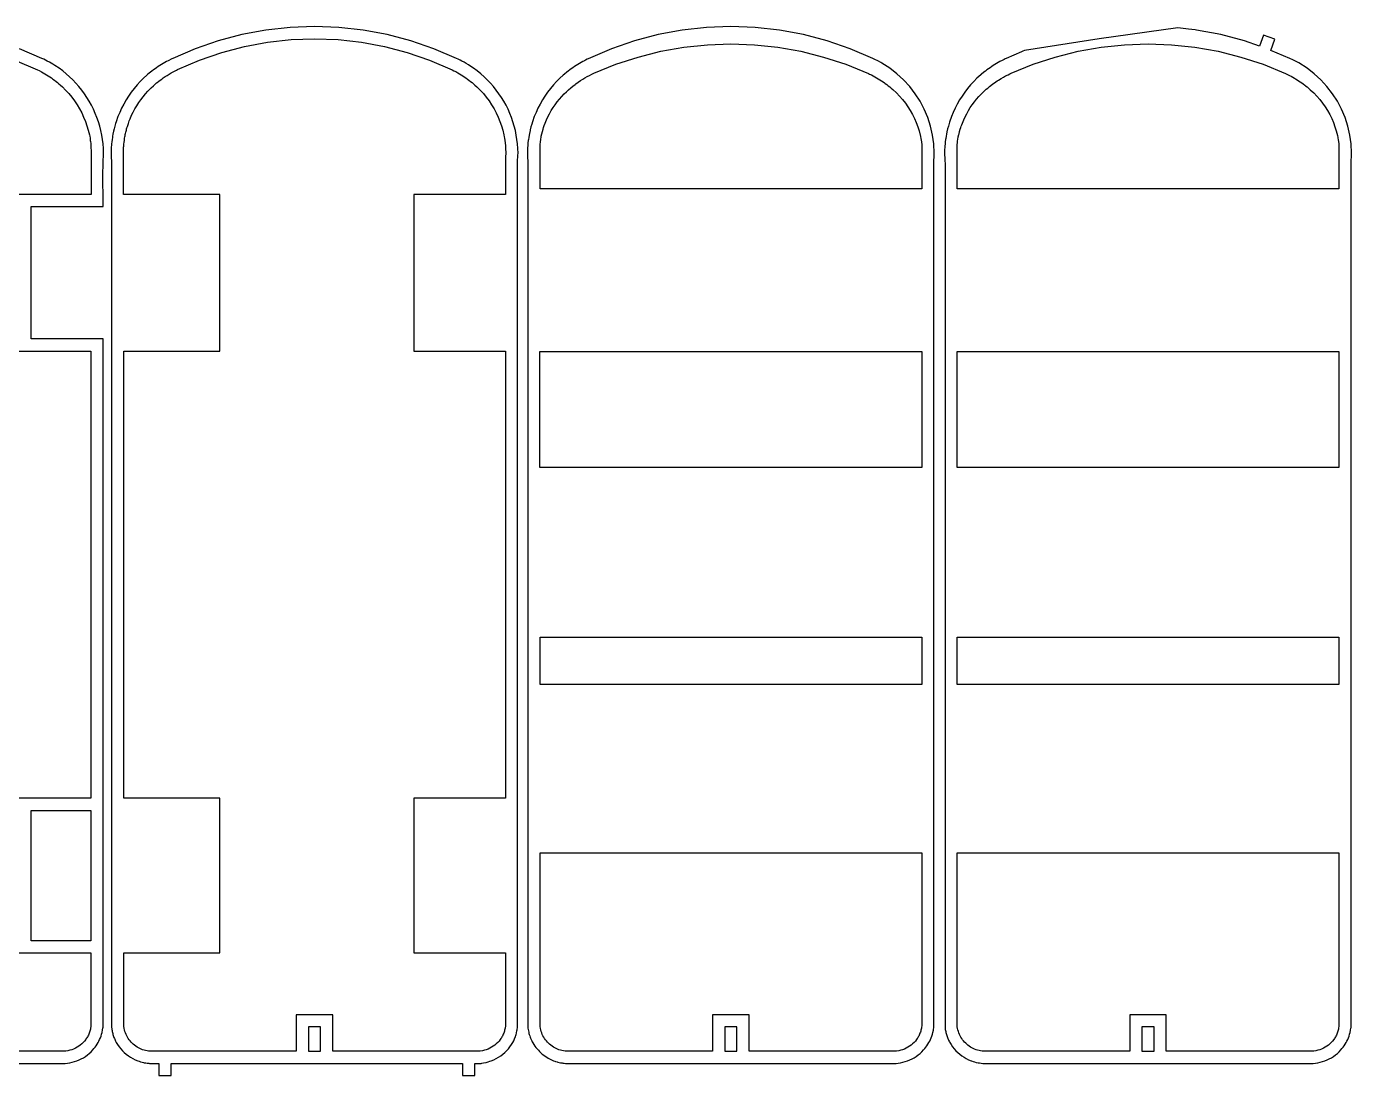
# Model space of a CAD drawing. Extents: x -23.6 to 62.2, y -80.9 to -11.5.
# Drawn here: x 34.45 to 61.7, y -56.43 to -34.86 of the extents above; entities that cross this region are included whole.
import ezdxf

# ---------------------------------------------------------------- set-up
doc = ezdxf.new("R2010")
doc.units = 0
doc.layers.get('0').update_dxf_attribs({"linetype": 'CONTINUOUS'})
doc.layers.add('SECTIONCUTEDGES', color=18, linetype='CONTINUOUS')

msp = doc.modelspace()

# ---------------------------------------------------------------- linework, layer by layer
msp.add_lwpolyline([(49.061, -55.432), (48.811, -55.432), (48.811, -55.932), (49.061, -55.932)], close=True)
at = {"layer": 'SECTIONCUTEDGES'}
for points in [[(37.176, -56.432), (37.425, -56.432), (37.426, -56.182), (43.421, -56.182), (43.421, -56.432), (43.671, -56.432), (43.671, -56.182), (43.671, -56.182), (43.799, -56.182), (43.815, -56.18), (43.851, -56.174), (43.902, -56.163), (43.948, -56.152), (43.983, -56.14), (44.011, -56.131), (44.065, -56.108), (44.113, -56.085), (44.16, -56.058), (44.204, -56.028), (44.247, -55.996), (44.288, -55.96), (44.326, -55.923), (44.362, -55.883), (44.395, -55.841), (44.425, -55.797), (44.453, -55.75), (44.471, -55.716), (44.487, -55.681), (44.497, -55.658), (44.506, -55.635), (44.514, -55.612), (44.521, -55.588), (44.528, -55.564), (44.531, -55.552), (44.539, -55.512), (44.543, -55.492), (44.549, -55.441), (44.55, -55.429), (44.55, -37.679), (44.552, -37.642), (44.552, -37.623), (44.559, -37.531), (44.559, -37.512), (44.56, -37.466), (44.557, -37.373), (44.55, -37.28), (44.539, -37.188), (44.524, -37.096), (44.505, -37.005), (44.483, -36.915), (44.456, -36.826), (44.426, -36.738), (44.392, -36.652), (44.354, -36.567), (44.313, -36.484), (44.268, -36.402), (44.22, -36.323), (44.168, -36.246), (44.113, -36.171), (44.055, -36.099), (43.994, -36.029), (43.929, -35.962), (43.862, -35.897), (43.793, -35.836), (43.721, -35.778), (43.646, -35.722), (43.569, -35.67), (43.539, -35.652), (43.495, -35.625), (43.45, -35.599), (43.402, -35.574), (43.372, -35.559), (43.332, -35.539), (43.292, -35.52), (42.83, -35.322), (42.356, -35.158), (41.87, -35.03), (41.377, -34.938), (40.878, -34.883), (40.376, -34.864), (39.875, -34.883), (39.376, -34.938), (38.882, -35.03), (38.397, -35.158), (37.922, -35.322), (37.461, -35.52), (37.439, -35.53), (37.366, -35.567), (37.331, -35.586), (37.297, -35.605), (37.262, -35.625), (37.228, -35.646), (37.195, -35.667), (37.162, -35.689), (37.129, -35.711), (37.096, -35.734), (37.064, -35.758), (37.033, -35.782), (37.001, -35.806), (36.952, -35.847), (36.93, -35.866), (36.859, -35.93), (36.792, -35.997), (36.727, -36.067), (36.665, -36.14), (36.607, -36.216), (36.552, -36.295), (36.501, -36.375), (36.454, -36.458), (36.41, -36.543), (36.37, -36.63), (36.334, -36.718), (36.297, -36.823), (36.285, -36.859), (36.271, -36.911), (36.255, -36.971), (36.244, -37.017), (36.232, -37.078), (36.224, -37.122), (36.22, -37.144), (36.213, -37.189), (36.208, -37.233), (36.203, -37.278), (36.201, -37.301), (36.197, -37.345), (36.194, -37.403), (36.193, -37.461), (36.193, -37.484), (36.194, -37.535), (36.196, -37.569), (36.2, -37.62), (36.202, -37.671), (36.202, -37.688), (36.203, -55.434), (36.203, -55.443), (36.205, -55.462), (36.209, -55.485), (36.212, -55.506), (36.216, -55.526), (36.221, -55.547), (36.226, -55.568), (36.231, -55.588), (36.238, -55.608), (36.244, -55.628), (36.252, -55.648), (36.26, -55.668), (36.268, -55.687), (36.277, -55.707), (36.287, -55.728), (36.299, -55.75), (36.327, -55.797), (36.357, -55.841), (36.391, -55.883), (36.427, -55.923), (36.465, -55.96), (36.505, -55.996), (36.548, -56.028), (36.593, -56.058), (36.639, -56.085), (36.688, -56.108), (36.74, -56.13), (36.769, -56.14), (36.797, -56.149), (36.829, -56.158), (36.862, -56.166), (36.871, -56.168), (36.909, -56.174), (36.937, -56.178), (36.972, -56.181), (36.985, -56.182), (37.176, -56.182)], [(45.223, -56.097), (45.25, -56.109), (45.278, -56.121), (45.292, -56.127), (45.32, -56.138), (45.334, -56.142), (45.363, -56.151), (45.377, -56.155), (45.406, -56.162), (45.435, -56.169), (45.465, -56.174), (45.48, -56.176), (45.509, -56.179), (45.538, -56.182), (52.332, -56.182), (52.376, -56.178), (52.426, -56.171), (52.475, -56.16), (52.523, -56.147), (52.571, -56.131), (52.617, -56.112), (52.662, -56.09), (52.706, -56.066), (52.749, -56.039), (52.789, -56.009), (52.828, -55.978), (52.864, -55.943), (52.899, -55.907), (52.923, -55.879), (52.946, -55.849), (52.968, -55.819), (52.988, -55.788), (53.007, -55.756), (53.025, -55.723), (53.041, -55.689), (53.055, -55.655), (53.068, -55.62), (53.08, -55.584), (53.089, -55.548), (53.1, -55.502), (53.103, -55.482), (53.108, -55.45), (53.109, -55.436), (53.11, -55.428), (53.11, -37.679), (53.11, -37.662), (53.112, -37.617), (53.117, -37.546), (53.119, -37.493), (53.119, -37.466), (53.11, -37.28), (53.084, -37.096), (53.042, -36.915), (52.986, -36.738), (52.914, -36.567), (52.828, -36.402), (52.728, -36.246), (52.614, -36.099), (52.489, -35.962), (52.352, -35.836), (52.205, -35.722), (52.042, -35.618), (52.017, -35.603), (51.971, -35.579), (51.886, -35.536), (51.852, -35.52), (51.39, -35.322), (50.915, -35.158), (50.43, -35.03), (49.936, -34.938), (49.438, -34.883), (48.936, -34.864), (48.434, -34.883), (47.935, -34.938), (47.442, -35.03), (46.956, -35.158), (46.482, -35.322), (46.005, -35.527), (45.983, -35.538), (45.95, -35.555), (45.926, -35.567), (45.891, -35.586), (45.856, -35.605), (45.822, -35.625), (45.788, -35.646), (45.754, -35.667), (45.721, -35.689), (45.688, -35.711), (45.656, -35.734), (45.624, -35.758), (45.592, -35.782), (45.561, -35.806), (45.516, -35.843), (45.49, -35.866), (45.419, -35.93), (45.351, -35.997), (45.287, -36.067), (45.225, -36.14), (45.167, -36.216), (45.112, -36.295), (45.061, -36.375), (45.013, -36.458), (44.97, -36.543), (44.93, -36.63), (44.894, -36.718), (44.857, -36.823), (44.841, -36.874), (44.826, -36.926), (44.811, -36.987), (44.807, -37.002), (44.794, -37.063), (44.787, -37.1), (44.78, -37.144), (44.773, -37.189), (44.77, -37.211), (44.765, -37.256), (44.76, -37.301), (44.755, -37.368), (44.753, -37.426), (44.752, -37.473), (44.753, -37.527), (44.756, -37.578), (44.759, -37.612), (44.761, -37.646), (44.762, -37.688), (44.762, -55.431), (44.765, -55.459), (44.769, -55.487), (44.773, -55.513), (44.779, -55.54), (44.785, -55.566), (44.792, -55.591), (44.8, -55.617), (44.809, -55.642), (44.819, -55.667), (44.83, -55.692), (44.841, -55.716), (44.853, -55.74), (44.866, -55.763), (44.886, -55.795), (44.907, -55.826), (44.929, -55.856), (44.953, -55.885), (44.978, -55.913), (45.004, -55.94), (45.031, -55.966), (45.059, -55.99), (45.089, -56.014), (45.119, -56.036), (45.15, -56.056), (45.183, -56.075), (45.196, -56.083)], [(36.754, -55.863), (36.727, -55.847), (36.7, -55.829), (36.675, -55.811), (36.65, -55.79), (36.627, -55.769), (36.605, -55.746), (36.584, -55.722), (36.564, -55.697), (36.546, -55.671), (36.529, -55.644), (36.514, -55.616), (36.5, -55.587), (36.487, -55.557), (36.477, -55.527), (36.468, -55.496), (36.461, -55.465), (36.453, -55.416), (36.452, -55.412), (36.452, -53.91), (38.431, -53.91), (38.431, -50.732), (36.452, -50.732), (36.452, -41.538), (38.431, -41.538), (38.431, -38.319), (36.446, -38.319), (36.447, -38.116), (36.449, -37.877), (36.449, -37.804), (36.448, -37.685), (36.446, -37.52), (36.446, -37.468), (36.447, -37.428), (36.449, -37.387), (36.451, -37.347), (36.453, -37.326), (36.456, -37.286), (36.461, -37.245), (36.466, -37.205), (36.469, -37.181), (36.472, -37.158), (36.476, -37.134), (36.481, -37.11), (36.485, -37.087), (36.49, -37.063), (36.495, -37.04), (36.501, -37.017), (36.507, -36.993), (36.513, -36.97), (36.52, -36.947), (36.528, -36.919), (36.534, -36.9), (36.549, -36.856), (36.568, -36.804), (36.584, -36.763), (36.616, -36.69), (36.649, -36.623), (36.684, -36.557), (36.722, -36.493), (36.762, -36.43), (36.805, -36.369), (36.851, -36.309), (36.898, -36.251), (36.95, -36.194), (36.986, -36.157), (37.015, -36.128), (37.065, -36.081), (37.101, -36.049), (37.13, -36.025), (37.159, -36.001), (37.174, -35.989), (37.204, -35.966), (37.234, -35.944), (37.264, -35.922), (37.304, -35.895), (37.344, -35.869), (37.385, -35.843), (37.426, -35.819), (37.468, -35.796), (37.535, -35.761), (37.557, -35.75), (38.012, -35.555), (38.469, -35.398), (38.937, -35.274), (39.412, -35.186), (39.893, -35.132), (40.376, -35.115), (40.859, -35.132), (41.34, -35.186), (41.815, -35.274), (42.283, -35.398), (42.74, -35.555), (43.209, -35.757), (43.24, -35.773), (43.28, -35.793), (43.32, -35.816), (43.355, -35.836), (43.389, -35.856), (43.422, -35.877), (43.455, -35.899), (43.488, -35.922), (43.521, -35.945), (43.552, -35.969), (43.584, -35.993), (43.615, -36.018), (43.645, -36.044), (43.675, -36.07), (43.711, -36.103), (43.782, -36.173), (43.847, -36.243), (43.908, -36.317), (43.965, -36.394), (44.018, -36.473), (44.067, -36.555), (44.112, -36.64), (44.152, -36.726), (44.188, -36.815), (44.22, -36.905), (44.247, -36.997), (44.269, -37.09), (44.277, -37.131), (44.283, -37.163), (44.289, -37.205), (44.295, -37.259), (44.3, -37.316), (44.304, -37.374), (44.307, -37.461), (44.306, -37.55), (44.306, -37.601), (44.306, -38.319), (42.416, -38.319), (42.416, -41.538), (44.301, -41.538), (44.301, -50.732), (42.416, -50.732), (42.416, -53.91), (44.3, -53.91), (44.3, -55.41), (44.294, -55.461), (44.29, -55.482), (44.285, -55.502), (44.279, -55.522), (44.273, -55.543), (44.266, -55.562), (44.258, -55.582), (44.249, -55.601), (44.24, -55.62), (44.23, -55.639), (44.219, -55.657), (44.207, -55.674), (44.195, -55.692), (44.17, -55.723), (44.143, -55.753), (44.114, -55.781), (44.083, -55.807), (44.051, -55.831), (44.017, -55.852), (43.981, -55.871), (43.945, -55.888), (43.907, -55.902), (43.868, -55.914), (43.829, -55.923), (43.784, -55.93), (43.771, -55.931), (43.756, -55.932), (40.751, -55.932), (40.751, -55.183), (40.001, -55.183), (40.001, -55.932), (36.993, -55.932), (36.965, -55.929), (36.933, -55.925), (36.902, -55.919), (36.872, -55.911), (36.841, -55.901), (36.812, -55.89), (36.783, -55.877)], [(56.506, -35.118), (54.973, -35.358), (54.941, -35.372), (54.909, -35.386), (54.598, -35.52), (54.579, -35.528), (54.556, -35.54), (54.513, -35.562), (54.469, -35.586), (54.434, -35.605), (54.4, -35.625), (54.366, -35.646), (54.332, -35.667), (54.299, -35.689), (54.266, -35.711), (54.234, -35.734), (54.202, -35.758), (54.17, -35.782), (54.139, -35.806), (54.086, -35.85), (54.073, -35.861), (53.997, -35.93), (53.929, -35.997), (53.864, -36.067), (53.803, -36.14), (53.745, -36.216), (53.69, -36.295), (53.639, -36.375), (53.591, -36.458), (53.547, -36.543), (53.507, -36.63), (53.471, -36.718), (53.432, -36.83), (53.423, -36.859), (53.408, -36.911), (53.392, -36.971), (53.379, -37.032), (53.369, -37.078), (53.361, -37.122), (53.354, -37.167), (53.351, -37.189), (53.345, -37.233), (53.34, -37.278), (53.336, -37.323), (53.335, -37.345), (53.332, -37.403), (53.331, -37.426), (53.33, -37.473), (53.331, -37.51), (53.333, -37.561), (53.337, -37.612), (53.338, -37.629), (53.34, -37.68), (53.34, -55.436), (53.341, -55.445), (53.344, -55.468), (53.346, -55.485), (53.35, -55.506), (53.354, -55.526), (53.358, -55.547), (53.363, -55.568), (53.369, -55.588), (53.375, -55.608), (53.382, -55.628), (53.389, -55.648), (53.397, -55.668), (53.405, -55.687), (53.414, -55.707), (53.43, -55.738), (53.437, -55.75), (53.465, -55.797), (53.495, -55.841), (53.528, -55.883), (53.564, -55.923), (53.602, -55.96), (53.643, -55.996), (53.686, -56.028), (53.73, -56.058), (53.777, -56.085), (53.825, -56.108), (53.876, -56.13), (53.887, -56.133), (53.92, -56.145), (53.948, -56.153), (53.981, -56.162), (54.018, -56.17), (54.046, -56.174), (54.084, -56.179), (54.117, -56.182), (60.909, -56.182), (60.954, -56.178), (61.004, -56.171), (61.053, -56.16), (61.101, -56.147), (61.149, -56.131), (61.195, -56.112), (61.24, -56.09), (61.284, -56.066), (61.326, -56.039), (61.367, -56.009), (61.406, -55.978), (61.442, -55.943), (61.477, -55.907), (61.501, -55.879), (61.524, -55.849), (61.546, -55.819), (61.566, -55.788), (61.585, -55.756), (61.603, -55.723), (61.619, -55.689), (61.633, -55.655), (61.646, -55.62), (61.657, -55.584), (61.667, -55.548), (61.678, -55.497), (61.684, -55.462), (61.687, -55.442), (61.688, -55.428), (61.688, -37.679), (61.689, -37.635), (61.692, -37.59), (61.694, -37.564), (61.697, -37.51), (61.697, -37.469), (61.687, -37.28), (61.662, -37.096), (61.62, -36.915), (61.564, -36.738), (61.492, -36.567), (61.406, -36.402), (61.305, -36.246), (61.192, -36.099), (61.067, -35.962), (60.93, -35.836), (60.783, -35.722), (60.613, -35.614), (60.585, -35.598), (60.573, -35.591), (60.488, -35.548), (60.429, -35.52), (60.042, -35.355), (60.124, -35.123), (59.888, -35.04), (59.808, -35.267), (59.494, -35.158), (59.008, -35.03), (58.507, -34.937), (58.481, -34.933), (58.412, -34.924), (58.343, -34.916), (58.233, -34.905), (58.125, -34.894)], [(45.012, -38.205), (45.012, -37.29), (45.019, -37.234), (45.027, -37.185), (45.036, -37.136), (45.039, -37.12), (45.05, -37.072), (45.063, -37.021), (45.076, -36.976), (45.087, -36.942), (45.1, -36.902), (45.119, -36.852), (45.146, -36.786), (45.176, -36.721), (45.208, -36.657), (45.244, -36.594), (45.282, -36.533), (45.322, -36.473), (45.365, -36.415), (45.41, -36.358), (45.458, -36.304), (45.51, -36.249), (45.555, -36.205), (45.596, -36.167), (45.647, -36.123), (45.69, -36.088), (45.734, -36.054), (45.748, -36.043), (45.794, -36.011), (45.844, -35.977), (45.893, -35.946), (45.934, -35.922), (45.985, -35.893), (46.027, -35.871), (46.081, -35.844), (46.121, -35.826), (46.572, -35.642), (47.029, -35.492), (47.497, -35.375), (47.972, -35.291), (48.453, -35.24), (48.936, -35.223), (49.419, -35.24), (49.9, -35.291), (50.375, -35.375), (50.843, -35.492), (51.3, -35.642), (51.764, -35.832), (51.788, -35.843), (51.825, -35.861), (51.863, -35.88), (51.897, -35.899), (51.932, -35.918), (51.965, -35.938), (51.999, -35.959), (52.032, -35.98), (52.065, -36.002), (52.096, -36.024), (52.112, -36.035), (52.144, -36.058), (52.174, -36.082), (52.205, -36.106), (52.235, -36.131), (52.267, -36.159), (52.342, -36.229), (52.406, -36.296), (52.467, -36.366), (52.524, -36.439), (52.577, -36.514), (52.626, -36.592), (52.671, -36.672), (52.712, -36.755), (52.748, -36.839), (52.779, -36.924), (52.806, -37.012), (52.834, -37.123), (52.843, -37.17), (52.853, -37.236), (52.86, -37.294), (52.86, -38.205)], [(53.59, -38.205), (53.59, -37.293), (53.594, -37.256), (53.599, -37.218), (53.605, -37.185), (53.613, -37.136), (53.624, -37.088), (53.628, -37.072), (53.64, -37.021), (53.654, -36.976), (53.664, -36.942), (53.674, -36.912), (53.683, -36.888), (53.696, -36.852), (53.724, -36.786), (53.754, -36.721), (53.786, -36.657), (53.822, -36.594), (53.86, -36.533), (53.9, -36.473), (53.943, -36.415), (53.988, -36.358), (54.036, -36.304), (54.091, -36.246), (54.122, -36.215), (54.159, -36.18), (54.188, -36.154), (54.217, -36.129), (54.253, -36.1), (54.282, -36.077), (54.326, -36.043), (54.356, -36.022), (54.412, -35.984), (54.441, -35.965), (54.491, -35.934), (54.543, -35.904), (54.584, -35.882), (54.637, -35.855), (54.67, -35.839), (54.697, -35.826), (55.15, -35.642), (55.607, -35.492), (56.075, -35.375), (56.55, -35.291), (57.031, -35.24), (57.514, -35.223), (57.997, -35.24), (58.478, -35.291), (58.953, -35.375), (59.421, -35.492), (59.878, -35.642), (60.337, -35.829), (60.353, -35.837), (60.382, -35.85), (60.423, -35.871), (60.458, -35.889), (60.492, -35.908), (60.526, -35.928), (60.543, -35.938), (60.577, -35.959), (60.61, -35.98), (60.642, -36.001), (60.674, -36.024), (60.706, -36.046), (60.737, -36.07), (60.752, -36.082), (60.783, -36.106), (60.82, -36.138), (60.85, -36.164), (60.92, -36.229), (60.984, -36.296), (61.045, -36.366), (61.102, -36.438), (61.155, -36.514), (61.204, -36.592), (61.249, -36.672), (61.29, -36.754), (61.326, -36.839), (61.357, -36.924), (61.384, -37.011), (61.408, -37.106), (61.417, -37.147), (61.426, -37.199), (61.429, -37.217), (61.438, -37.293), (61.438, -38.205)], [(45.01, -43.928), (45.01, -41.547), (52.86, -41.547), (52.86, -43.928)], [(53.59, -43.928), (53.59, -41.547), (61.438, -41.547), (61.438, -43.928)], [(45.012, -48.394), (45.012, -47.422), (52.86, -47.422), (52.86, -48.394)], [(53.59, -48.394), (53.59, -47.422), (61.438, -47.422), (61.438, -48.394)], [(34.552, -53.66), (34.552, -50.982), (35.778, -50.982), (35.778, -53.66)], [(45.342, -55.877), (45.314, -55.863), (45.287, -55.847), (45.26, -55.829), (45.235, -55.811), (45.21, -55.79), (45.187, -55.769), (45.164, -55.746), (45.143, -55.722), (45.124, -55.697), (45.105, -55.671), (45.089, -55.644), (45.073, -55.616), (45.059, -55.587), (45.047, -55.557), (45.036, -55.527), (45.028, -55.496), (45.02, -55.465), (45.014, -55.427), (45.012, -55.417), (45.012, -55.41), (45.012, -51.851), (52.86, -51.851), (52.86, -55.413), (52.857, -55.441), (52.854, -55.458), (52.849, -55.482), (52.845, -55.502), (52.839, -55.522), (52.833, -55.543), (52.825, -55.562), (52.818, -55.582), (52.809, -55.601), (52.799, -55.62), (52.789, -55.639), (52.778, -55.657), (52.767, -55.674), (52.755, -55.692), (52.73, -55.723), (52.703, -55.753), (52.674, -55.781), (52.643, -55.807), (52.61, -55.831), (52.576, -55.852), (52.541, -55.871), (52.504, -55.888), (52.467, -55.902), (52.428, -55.914), (52.389, -55.923), (52.344, -55.93), (52.323, -55.932), (52.316, -55.932), (49.311, -55.932), (49.311, -55.183), (48.561, -55.183), (48.561, -55.932), (45.551, -55.932), (45.526, -55.929), (45.493, -55.925), (45.462, -55.919), (45.431, -55.911), (45.401, -55.901), (45.371, -55.89)], [(53.92, -55.877), (53.892, -55.863), (53.864, -55.847), (53.838, -55.829), (53.812, -55.811), (53.788, -55.79), (53.765, -55.769), (53.742, -55.746), (53.721, -55.722), (53.702, -55.697), (53.683, -55.671), (53.666, -55.644), (53.651, -55.616), (53.637, -55.587), (53.625, -55.557), (53.614, -55.527), (53.605, -55.496), (53.598, -55.465), (53.592, -55.434), (53.59, -55.416), (53.59, -55.411), (53.59, -51.851), (61.438, -51.851), (61.438, -55.41), (61.437, -55.423), (61.433, -55.449), (61.431, -55.461), (61.427, -55.482), (61.422, -55.502), (61.417, -55.522), (61.41, -55.543), (61.403, -55.562), (61.395, -55.582), (61.387, -55.601), (61.377, -55.62), (61.367, -55.639), (61.356, -55.657), (61.345, -55.674), (61.333, -55.692), (61.308, -55.723), (61.281, -55.753), (61.252, -55.781), (61.221, -55.807), (61.188, -55.831), (61.154, -55.852), (61.119, -55.871), (61.082, -55.888), (61.045, -55.902), (61.006, -55.914), (60.967, -55.923), (60.92, -55.93), (60.899, -55.932), (60.894, -55.932), (57.889, -55.932), (57.889, -55.183), (57.139, -55.183), (57.139, -55.932), (54.13, -55.932), (54.102, -55.929), (54.071, -55.925), (54.04, -55.919), (54.009, -55.911), (53.979, -55.901), (53.949, -55.89)], [(40.251, -55.932), (40.501, -55.932), (40.501, -55.432), (40.251, -55.432)], [(57.389, -55.932), (57.639, -55.932), (57.639, -55.432), (57.389, -55.432)]]:
    msp.add_lwpolyline(points, close=True, dxfattribs=at)
for points in [[(28.455, -56.182), (35.249, -56.182), (35.294, -56.178), (35.343, -56.171), (35.393, -56.16), (35.441, -56.147), (35.488, -56.131), (35.535, -56.112), (35.58, -56.09), (35.624, -56.066), (35.666, -56.039), (35.707, -56.009), (35.745, -55.978), (35.782, -55.943), (35.817, -55.907), (35.841, -55.879), (35.864, -55.849), (35.885, -55.819), (35.906, -55.788), (35.925, -55.756), (35.942, -55.723), (35.958, -55.689), (35.973, -55.655), (35.986, -55.62), (35.997, -55.584), (36.007, -55.548), (36.019, -55.492), (36.025, -55.457), (36.027, -55.44), (36.027, -55.428), (36.027, -41.288), (34.552, -41.288), (34.552, -38.568), (36.027, -38.568), (36.027, -38.348), (36.024, -38.055), (36.024, -37.908), (36.025, -37.872), (36.027, -37.725), (36.028, -37.67), (36.031, -37.608), (36.036, -37.537), (36.037, -37.484), (36.037, -37.469), (36.034, -37.373), (36.027, -37.28), (36.016, -37.188), (36.001, -37.096), (35.983, -37.005), (35.96, -36.915), (35.933, -36.826), (35.903, -36.738), (35.869, -36.652), (35.831, -36.567), (35.79, -36.484), (35.745, -36.402), (35.697, -36.323), (35.645, -36.246), (35.59, -36.171), (35.532, -36.099), (35.471, -36.029), (35.407, -35.962), (35.34, -35.897), (35.27, -35.836), (35.198, -35.778), (35.123, -35.722), (35.039, -35.666), (34.997, -35.64), (34.961, -35.619), (34.927, -35.599), (34.879, -35.574), (34.809, -35.539), (34.77, -35.52), (34.307, -35.322)], [(34.217, -35.555), (34.677, -35.753), (34.712, -35.77), (34.763, -35.796), (34.797, -35.816), (34.832, -35.836), (34.866, -35.856), (34.899, -35.877), (34.933, -35.899), (34.965, -35.922), (34.998, -35.945), (35.029, -35.969), (35.061, -35.993), (35.092, -36.018), (35.122, -36.044), (35.156, -36.073), (35.191, -36.105), (35.259, -36.173), (35.324, -36.243), (35.385, -36.317), (35.442, -36.394), (35.495, -36.473), (35.544, -36.555), (35.589, -36.64), (35.629, -36.726), (35.665, -36.815), (35.697, -36.905), (35.724, -36.997), (35.746, -37.09), (35.753, -37.121), (35.76, -37.163), (35.766, -37.205), (35.769, -37.23), (35.774, -37.273), (35.778, -37.331), (35.779, -37.345), (35.783, -37.43), (35.784, -37.513), (35.781, -37.718), (35.781, -37.834), (35.783, -38.278), (35.783, -38.319), (33.893, -38.319)], [(33.893, -41.538), (35.778, -41.538), (35.778, -50.732), (33.893, -50.732)], [(33.893, -53.91), (35.778, -53.91), (35.777, -55.413), (35.774, -55.441), (35.772, -55.455), (35.767, -55.482), (35.762, -55.502), (35.756, -55.522), (35.75, -55.543), (35.743, -55.562), (35.735, -55.582), (35.726, -55.601), (35.717, -55.62), (35.707, -55.639), (35.696, -55.657), (35.684, -55.674), (35.672, -55.692), (35.647, -55.723), (35.62, -55.753), (35.591, -55.781), (35.56, -55.807), (35.528, -55.831), (35.494, -55.852), (35.458, -55.871), (35.422, -55.888), (35.384, -55.902), (35.346, -55.914), (35.306, -55.923), (35.265, -55.929), (35.237, -55.932), (32.228, -55.932)]]:
    msp.add_lwpolyline(points, dxfattribs=at)

doc.saveas('drawing.dxf')
